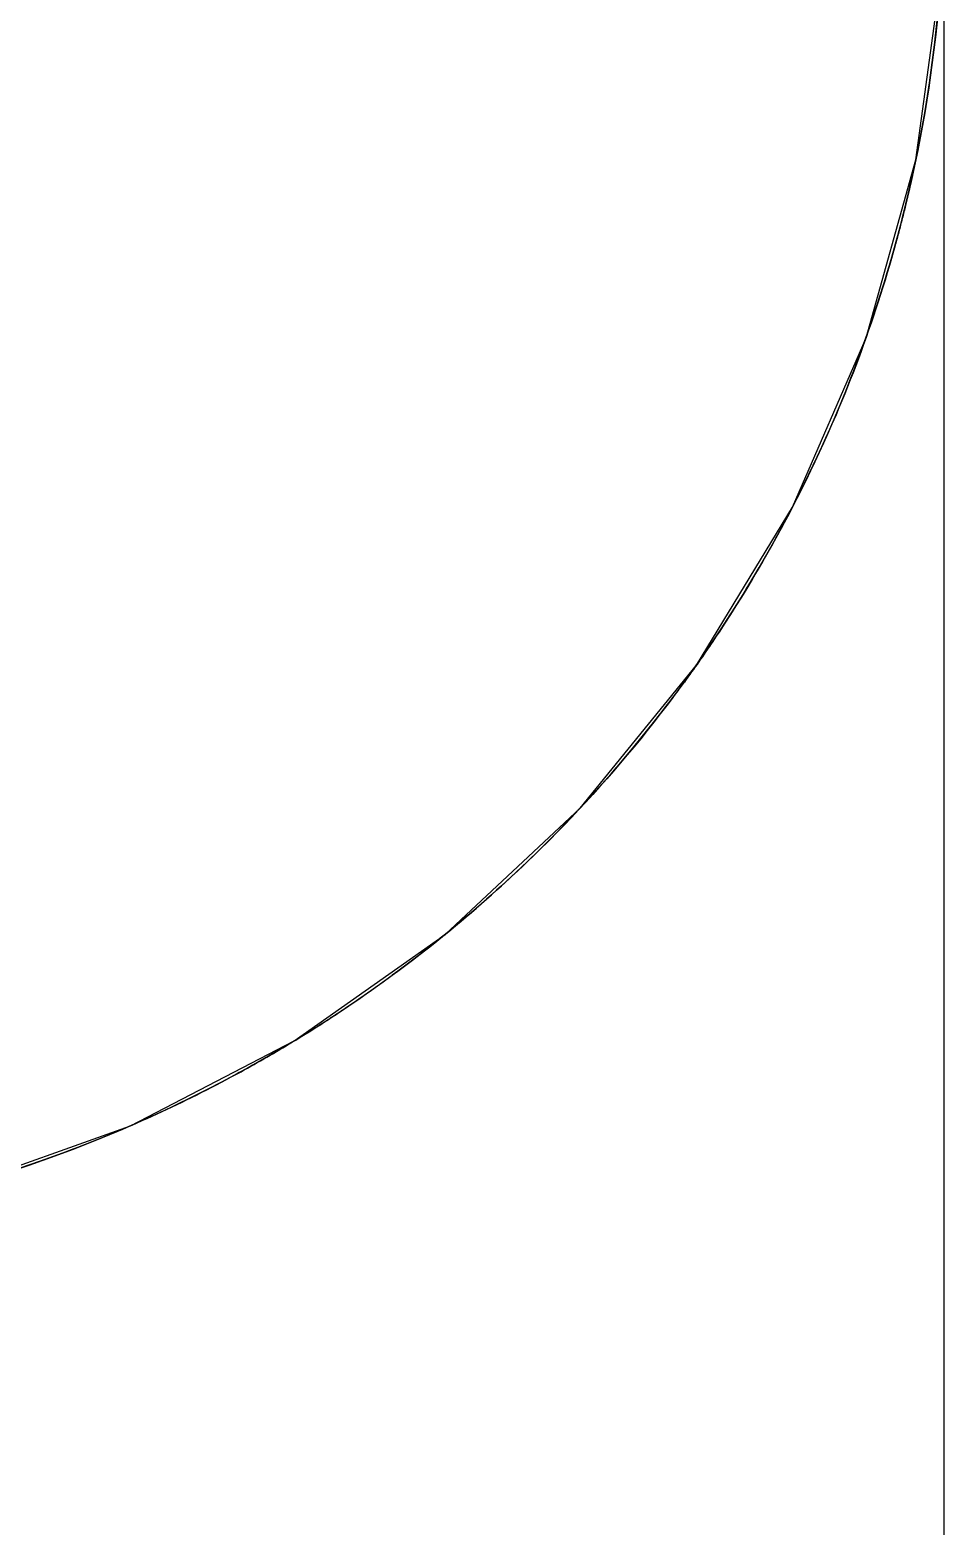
# Model space of a CAD drawing. Header units: millimetres. Extents: x 0 to 258, y -49 to 96.
# Drawn here: x 37.644 to 38.05, y 9.272 to 9.936 of the extents above; entities that cross this region are included whole.
import ezdxf

# ---------------------------------------------------------------- set-up
doc = ezdxf.new("R2010")
doc.units = ezdxf.units.MM
doc.layers.add('SIDE_HIDDEN', color=8, linetype='CONTINUOUS')
doc.layers.add('SIDE_VISIBLE', color=7, linetype='Continuous')

msp = doc.modelspace()

# ---------------------------------------------------------------- linework, layer by layer
at = {"layer": 'SIDE_HIDDEN'}
for points in [[(38.05, 5), (38.05, 10)], [(38.00119, 9.76297), (38.00312, 9.76753), (38.00502, 9.7721), (38.00688, 9.77668), (38.0087, 9.78128), (38.0105, 9.7859), (38.01223, 9.79053), (38.01394, 9.79517), (38.01562, 9.79983), (38.01724, 9.8045), (38.01885, 9.80919), (38.02039, 9.81389), (38.02191, 9.8186), (38.02339, 9.82332), (38.02482, 9.82806), (38.02623, 9.8328), (38.02758, 9.83756), (38.0289, 9.84233), (38.03019, 9.84711), (38.03142, 9.8519), (38.03263, 9.8567), (38.03379, 9.86151), (38.03491, 9.86633), (38.036, 9.87116)], [(38.036, 9.87116), (38.036, 9.87113), (38.03599, 9.87111), (38.03599, 9.87108), (38.03598, 9.87106), (38.03598, 9.87103), (38.03597, 9.87101), (38.03597, 9.87099), (38.03596, 9.87096), (38.03595, 9.87094), (38.03595, 9.87091), (38.03594, 9.87089), (38.03594, 9.87086), (38.03593, 9.87084), (38.03593, 9.87081), (38.03592, 9.87079), (38.03592, 9.87076), (38.03591, 9.87074), (38.03591, 9.87071), (38.0359, 9.87069), (38.03589, 9.87066), (38.03589, 9.87064), (38.03588, 9.87061), (38.03588, 9.87059)], [(38.03459, 9.86489), (38.03456, 9.86476), (38.03453, 9.86464), (38.0345, 9.86452), (38.03447, 9.86439), (38.03445, 9.86427), (38.03442, 9.86415), (38.03439, 9.86402), (38.03436, 9.8639), (38.03433, 9.86377), (38.0343, 9.86365), (38.03427, 9.86353), (38.03424, 9.8634), (38.03422, 9.86328), (38.03419, 9.86316), (38.03416, 9.86303), (38.03413, 9.86291), (38.0341, 9.86279), (38.03407, 9.86266), (38.03404, 9.86254), (38.03401, 9.86242), (38.03398, 9.86229), (38.03395, 9.86217), (38.03393, 9.86205)], [(38.03524, 9.86773), (38.03521, 9.86761), (38.03518, 9.86749), (38.03516, 9.86736), (38.03513, 9.86724), (38.0351, 9.86711), (38.03507, 9.86699), (38.03504, 9.86687), (38.03502, 9.86674), (38.03499, 9.86662), (38.03496, 9.8665), (38.03493, 9.86637), (38.0349, 9.86625), (38.03487, 9.86613), (38.03485, 9.866), (38.03482, 9.86588), (38.03479, 9.86576), (38.03476, 9.86563), (38.03473, 9.86551), (38.0347, 9.86538), (38.03468, 9.86526), (38.03465, 9.86514), (38.03462, 9.86501), (38.03459, 9.86489)], [(38.03588, 9.87058), (38.03585, 9.87046), (38.03582, 9.87033), (38.03579, 9.87021), (38.03577, 9.87009), (38.03574, 9.86996), (38.03571, 9.86984), (38.03568, 9.86972), (38.03566, 9.86959), (38.03563, 9.86947), (38.0356, 9.86934), (38.03557, 9.86922), (38.03555, 9.8691), (38.03552, 9.86897), (38.03549, 9.86885), (38.03546, 9.86873), (38.03544, 9.8686), (38.03541, 9.86848), (38.03538, 9.86836), (38.03535, 9.86823), (38.03532, 9.86811), (38.0353, 9.86799), (38.03527, 9.86786), (38.03524, 9.86774)], [(38.03255, 9.85635), (38.03237, 9.85562), (38.03219, 9.85488), (38.032, 9.85415), (38.03182, 9.85342), (38.03163, 9.85268), (38.03145, 9.85195), (38.03126, 9.85122), (38.03107, 9.85048), (38.03088, 9.84975), (38.03069, 9.84902), (38.0305, 9.84829), (38.03031, 9.84755), (38.03012, 9.84682), (38.02992, 9.84609), (38.02973, 9.84536), (38.02953, 9.84463), (38.02934, 9.8439), (38.02914, 9.84317), (38.02894, 9.84244), (38.02874, 9.84171), (38.02854, 9.84098), (38.02834, 9.84025), (38.02814, 9.83952)], [(38.03266, 9.85678), (38.03265, 9.85676), (38.03265, 9.85675), (38.03264, 9.85673), (38.03264, 9.85671), (38.03263, 9.85669), (38.03263, 9.85667), (38.03263, 9.85666), (38.03262, 9.85664), (38.03262, 9.85662), (38.03261, 9.8566), (38.03261, 9.85658), (38.0326, 9.85657), (38.0326, 9.85655), (38.03259, 9.85653), (38.03259, 9.85651), (38.03259, 9.85649), (38.03258, 9.85648), (38.03258, 9.85646), (38.03257, 9.85644), (38.03257, 9.85642), (38.03256, 9.8564), (38.03256, 9.85639), (38.03255, 9.85637)], [(38.02814, 9.83952), (38.02812, 9.83943), (38.02809, 9.83934), (38.02807, 9.83926), (38.02804, 9.83917), (38.02802, 9.83908), (38.028, 9.839), (38.02797, 9.83891), (38.02795, 9.83882), (38.02792, 9.83874), (38.0279, 9.83865), (38.02787, 9.83857), (38.02785, 9.83848), (38.02783, 9.83839), (38.0278, 9.83831), (38.02778, 9.83822), (38.02775, 9.83813), (38.02773, 9.83805), (38.0277, 9.83796), (38.02768, 9.83787), (38.02766, 9.83779), (38.02763, 9.8377), (38.02761, 9.83761), (38.02758, 9.83753)], [(38.02758, 9.83753), (38.02666, 9.83431), (38.02573, 9.83109), (38.02478, 9.82788), (38.02381, 9.82468), (38.02283, 9.82148), (38.02182, 9.81829), (38.0208, 9.8151), (38.01976, 9.81192), (38.0187, 9.80875), (38.01762, 9.80558), (38.01653, 9.80241), (38.01542, 9.79926), (38.01429, 9.7961), (38.01314, 9.79296), (38.01198, 9.78982), (38.0108, 9.78669), (38.0096, 9.78357), (38.00839, 9.78045), (38.00715, 9.77734), (38.0059, 9.77423), (38.00463, 9.77113), (38.00334, 9.76804), (38.00205, 9.76496)], [(37.76661, 9.49033), (37.77832, 9.4978), (37.78985, 9.50553), (37.8012, 9.51353), (37.81237, 9.52179), (37.82334, 9.5303), (37.83411, 9.53907), (37.84467, 9.54808), (37.85503, 9.55733), (37.86516, 9.56682), (37.87507, 9.57655), (37.88476, 9.5865), (37.89421, 9.59667), (37.90343, 9.60706), (37.9124, 9.61766), (37.92113, 9.62846), (37.9296, 9.63946), (37.93781, 9.65066), (37.94577, 9.66204), (37.95345, 9.67361), (37.96087, 9.68534), (37.96802, 9.69725), (37.97489, 9.70932), (37.98147, 9.72155)], [(37.91365, 9.61917), (37.91547, 9.6214), (37.91728, 9.62364), (37.91908, 9.62588), (37.92086, 9.62814), (37.92264, 9.6304), (37.92441, 9.63267), (37.92616, 9.63495), (37.92791, 9.63723), (37.92964, 9.63953), (37.93137, 9.64183), (37.93308, 9.64415), (37.93478, 9.64647), (37.93647, 9.64879), (37.93815, 9.65113), (37.93981, 9.65348), (37.94147, 9.65583), (37.94311, 9.65819), (37.94475, 9.66056), (37.94637, 9.66293), (37.94798, 9.66532), (37.94958, 9.66771), (37.95117, 9.67011), (37.95275, 9.67251)], [(37.95275, 9.67251), (37.95199, 9.67136), (37.95124, 9.67021), (37.95048, 9.66906), (37.94972, 9.66791), (37.94896, 9.66677), (37.94819, 9.66563), (37.94742, 9.66448), (37.94665, 9.66334), (37.94588, 9.6622), (37.9451, 9.66107), (37.94432, 9.65993), (37.94354, 9.6588), (37.94276, 9.65767), (37.94197, 9.65654), (37.94118, 9.65541), (37.94039, 9.65428), (37.93959, 9.65316), (37.9388, 9.65204), (37.938, 9.65092), (37.93719, 9.6498), (37.93639, 9.64868), (37.93558, 9.64757), (37.93477, 9.64645)], [(37.93477, 9.64645), (37.93455, 9.64615), (37.93434, 9.64586), (37.93412, 9.64556), (37.93391, 9.64527), (37.93369, 9.64498), (37.93348, 9.64468), (37.93326, 9.64439), (37.93304, 9.64409), (37.93283, 9.6438), (37.93261, 9.64351), (37.93239, 9.64321), (37.93218, 9.64292), (37.93196, 9.64263), (37.93174, 9.64234), (37.93153, 9.64204), (37.93131, 9.64175), (37.93109, 9.64146), (37.93087, 9.64117), (37.93065, 9.64087), (37.93044, 9.64058), (37.93022, 9.64029), (37.93, 9.64), (37.92978, 9.63971)], [(37.92978, 9.6397), (37.92695, 9.63599), (37.92411, 9.6323), (37.92125, 9.62862), (37.91834, 9.62498), (37.91542, 9.62135), (37.91246, 9.61775), (37.90948, 9.61417), (37.90647, 9.61061), (37.90343, 9.60708), (37.90037, 9.60356), (37.89727, 9.60008), (37.89415, 9.59662), (37.89101, 9.59318), (37.88783, 9.58977), (37.88464, 9.58637), (37.88141, 9.58301), (37.87815, 9.57968), (37.87488, 9.57636), (37.87157, 9.57308), (37.86825, 9.56981), (37.86489, 9.56658), (37.86151, 9.56337), (37.85811, 9.56018)], [(37.85811, 9.56018), (37.86069, 9.56259), (37.86325, 9.56501), (37.8658, 9.56744), (37.86833, 9.5699), (37.87086, 9.57236), (37.87336, 9.57484), (37.87585, 9.57733), (37.87833, 9.57984), (37.88078, 9.58237), (37.88323, 9.5849), (37.88566, 9.58746), (37.88808, 9.59002), (37.89048, 9.5926), (37.89287, 9.5952), (37.89524, 9.59781), (37.89759, 9.60043), (37.89993, 9.60307), (37.90226, 9.60572), (37.90456, 9.60838), (37.90686, 9.61106), (37.90914, 9.61375), (37.9114, 9.61646), (37.91365, 9.61917)], [(37.76658, 9.49032), (37.7683, 9.49139), (37.77002, 9.49247), (37.77173, 9.49355), (37.77344, 9.49465), (37.77515, 9.49574), (37.77685, 9.49685), (37.77855, 9.49795), (37.78025, 9.49907), (37.78194, 9.50019), (37.78363, 9.50131), (37.78531, 9.50244), (37.78699, 9.50358), (37.78867, 9.50472), (37.79034, 9.50587), (37.79201, 9.50702), (37.79368, 9.50818), (37.79534, 9.50935), (37.797, 9.51052), (37.79865, 9.5117), (37.8003, 9.51288), (37.80195, 9.51407), (37.80359, 9.51526), (37.80523, 9.51646)], [(37.80096, 9.51335), (37.80096, 9.51335), (37.80096, 9.51335), (37.80096, 9.51335), (37.80096, 9.51335), (37.80096, 9.51335), (37.80096, 9.51335), (37.80095, 9.51335), (37.80095, 9.51335), (37.80095, 9.51335), (37.80095, 9.51335), (37.80095, 9.51334), (37.80095, 9.51334), (37.80095, 9.51334), (37.80095, 9.51334), (37.80095, 9.51334), (37.80095, 9.51334), (37.80095, 9.51334), (37.80094, 9.51334), (37.80094, 9.51334), (37.80094, 9.51334), (37.80094, 9.51334), (37.80094, 9.51334), (37.80094, 9.51334)], [(37.80239, 9.51438), (37.80239, 9.51438), (37.80238, 9.51438), (37.80238, 9.51438), (37.80238, 9.51438), (37.80238, 9.51438), (37.80238, 9.51438), (37.80238, 9.51438), (37.80238, 9.51438), (37.80238, 9.51438), (37.80238, 9.51438), (37.80238, 9.51438), (37.80238, 9.51438), (37.80238, 9.51438), (37.80238, 9.51438), (37.80238, 9.51438), (37.80238, 9.51438), (37.80238, 9.51437), (37.80237, 9.51437), (37.80237, 9.51437), (37.80237, 9.51437), (37.80237, 9.51437), (37.80237, 9.51437), (37.80237, 9.51437)], [(37.8052, 9.51644), (37.80514, 9.51639), (37.80508, 9.51635), (37.80502, 9.5163), (37.80496, 9.51626), (37.80489, 9.51621), (37.80483, 9.51617), (37.80477, 9.51612), (37.80471, 9.51608), (37.80465, 9.51603), (37.80459, 9.51599), (37.80453, 9.51595), (37.80447, 9.5159), (37.80441, 9.51586), (37.80435, 9.51581), (37.80429, 9.51577), (37.80423, 9.51572), (37.80417, 9.51568), (37.8041, 9.51563), (37.80404, 9.51559), (37.80398, 9.51555), (37.80392, 9.5155), (37.80386, 9.51546), (37.8038, 9.51541)], [(37.79081, 9.50619), (37.79063, 9.50606), (37.79044, 9.50594), (37.79026, 9.50581), (37.79008, 9.50569), (37.7899, 9.50556), (37.78972, 9.50544), (37.78954, 9.50532), (37.78936, 9.50519), (37.78918, 9.50507), (37.789, 9.50494), (37.78881, 9.50482), (37.78863, 9.50469), (37.78845, 9.50457), (37.78827, 9.50445), (37.78809, 9.50432), (37.78791, 9.5042), (37.78773, 9.50408), (37.78754, 9.50395), (37.78736, 9.50383), (37.78718, 9.5037), (37.787, 9.50358), (37.78682, 9.50346), (37.78663, 9.50333)], [(37.79093, 9.50628), (37.79093, 9.50627), (37.79092, 9.50627), (37.79092, 9.50627), (37.79091, 9.50626), (37.79091, 9.50626), (37.79091, 9.50626), (37.7909, 9.50625), (37.7909, 9.50625), (37.79089, 9.50625), (37.79089, 9.50624), (37.79088, 9.50624), (37.79088, 9.50624), (37.79087, 9.50623), (37.79087, 9.50623), (37.79086, 9.50623), (37.79086, 9.50622), (37.79085, 9.50622), (37.79085, 9.50622), (37.79084, 9.50621), (37.79084, 9.50621), (37.79083, 9.50621), (37.79083, 9.5062), (37.79082, 9.5062)], [(37.79373, 9.50822), (37.79367, 9.50817), (37.7936, 9.50813), (37.79354, 9.50808), (37.79348, 9.50804), (37.79341, 9.508), (37.79335, 9.50795), (37.79329, 9.50791), (37.79322, 9.50787), (37.79316, 9.50782), (37.7931, 9.50778), (37.79304, 9.50773), (37.79297, 9.50769), (37.79291, 9.50765), (37.79285, 9.5076), (37.79278, 9.50756), (37.79272, 9.50751), (37.79266, 9.50747), (37.79259, 9.50743), (37.79253, 9.50738), (37.79247, 9.50734), (37.79241, 9.50729), (37.79234, 9.50725), (37.79228, 9.50721)], [(37.79374, 9.50823), (37.79374, 9.50823), (37.79374, 9.50823), (37.79374, 9.50823), (37.79374, 9.50823), (37.79374, 9.50823), (37.79374, 9.50823), (37.79374, 9.50823), (37.79374, 9.50822), (37.79374, 9.50822), (37.79374, 9.50822), (37.79374, 9.50822), (37.79374, 9.50822), (37.79374, 9.50822), (37.79374, 9.50822), (37.79374, 9.50822), (37.79374, 9.50822), (37.79373, 9.50822), (37.79373, 9.50822), (37.79373, 9.50822), (37.79373, 9.50822), (37.79373, 9.50822), (37.79373, 9.50822), (37.79373, 9.50822)], [(37.7952, 9.50925), (37.7952, 9.50925), (37.7952, 9.50925), (37.7952, 9.50925), (37.7952, 9.50925), (37.7952, 9.50925), (37.7952, 9.50925), (37.7952, 9.50925), (37.7952, 9.50925), (37.7952, 9.50925), (37.79519, 9.50924), (37.79519, 9.50924), (37.79519, 9.50924), (37.79519, 9.50924), (37.79519, 9.50924), (37.79519, 9.50924), (37.79519, 9.50924), (37.79519, 9.50924), (37.79519, 9.50924), (37.79518, 9.50924), (37.79518, 9.50924), (37.79518, 9.50924), (37.79518, 9.50924), (37.79518, 9.50923)], [(37.79665, 9.51027), (37.79665, 9.51027), (37.79665, 9.51027), (37.79665, 9.51027), (37.79665, 9.51027), (37.79665, 9.51027), (37.79664, 9.51027), (37.79664, 9.51027), (37.79664, 9.51027), (37.79664, 9.51027), (37.79664, 9.51026), (37.79664, 9.51026), (37.79664, 9.51026), (37.79664, 9.51026), (37.79664, 9.51026), (37.79663, 9.51026), (37.79663, 9.51026), (37.79663, 9.51026), (37.79663, 9.51026), (37.79663, 9.51026), (37.79663, 9.51026), (37.79663, 9.51026), (37.79663, 9.51025), (37.79662, 9.51025)], [(37.79809, 9.5113), (37.79809, 9.51129), (37.79809, 9.51129), (37.79809, 9.51129), (37.79809, 9.51129), (37.79809, 9.51129), (37.79809, 9.51129), (37.79808, 9.51129), (37.79808, 9.51129), (37.79808, 9.51129), (37.79808, 9.51129), (37.79808, 9.51129), (37.79808, 9.51129), (37.79808, 9.51129), (37.79808, 9.51128), (37.79808, 9.51128), (37.79807, 9.51128), (37.79807, 9.51128), (37.79807, 9.51128), (37.79807, 9.51128), (37.79807, 9.51128), (37.79807, 9.51128), (37.79807, 9.51128), (37.79807, 9.51128)], [(37.79953, 9.51232), (37.79953, 9.51232), (37.79953, 9.51232), (37.79953, 9.51232), (37.79952, 9.51232), (37.79952, 9.51232), (37.79952, 9.51232), (37.79952, 9.51232), (37.79952, 9.51232), (37.79952, 9.51232), (37.79952, 9.51231), (37.79952, 9.51231), (37.79952, 9.51231), (37.79952, 9.51231), (37.79951, 9.51231), (37.79951, 9.51231), (37.79951, 9.51231), (37.79951, 9.51231), (37.79951, 9.51231), (37.79951, 9.51231), (37.79951, 9.51231), (37.79951, 9.51231), (37.79951, 9.51231), (37.7995, 9.51231)], [(37.78619, 9.50303), (37.78595, 9.50287), (37.78571, 9.50271), (37.78547, 9.50255), (37.78523, 9.50238), (37.78499, 9.50222), (37.78475, 9.50206), (37.78451, 9.5019), (37.78427, 9.50174), (37.78403, 9.50158), (37.78379, 9.50141), (37.78354, 9.50125), (37.7833, 9.50109), (37.78306, 9.50093), (37.78282, 9.50077), (37.78258, 9.50061), (37.78234, 9.50045), (37.7821, 9.50029), (37.78186, 9.50013), (37.78161, 9.49997), (37.78137, 9.49981), (37.78113, 9.49965), (37.78089, 9.49949), (37.78065, 9.49933)], [(37.78663, 9.50333), (37.78662, 9.50332), (37.7866, 9.50331), (37.78658, 9.50329), (37.78656, 9.50328), (37.78654, 9.50327), (37.78652, 9.50326), (37.7865, 9.50324), (37.78648, 9.50323), (37.78646, 9.50322), (37.78644, 9.5032), (37.78642, 9.50319), (37.7864, 9.50318), (37.78638, 9.50316), (37.78636, 9.50315), (37.78635, 9.50314), (37.78633, 9.50312), (37.78631, 9.50311), (37.78629, 9.5031), (37.78627, 9.50309), (37.78625, 9.50307), (37.78623, 9.50306), (37.78621, 9.50305), (37.78619, 9.50303)], [(37.77431, 9.4952), (37.77398, 9.49499), (37.77364, 9.49477), (37.77331, 9.49456), (37.77297, 9.49434), (37.77264, 9.49413), (37.7723, 9.49391), (37.77196, 9.4937), (37.77163, 9.49349), (37.77129, 9.49327), (37.77096, 9.49306), (37.77062, 9.49285), (37.77028, 9.49264), (37.76995, 9.49242), (37.76961, 9.49221), (37.76928, 9.492), (37.76894, 9.49179), (37.7686, 9.49158), (37.76826, 9.49137), (37.76793, 9.49116), (37.76759, 9.49095), (37.76725, 9.49074), (37.76692, 9.49053), (37.76658, 9.49032)], [(37.77434, 9.49522), (37.77434, 9.49522), (37.77434, 9.49522), (37.77434, 9.49522), (37.77434, 9.49522), (37.77434, 9.49522), (37.77433, 9.49522), (37.77433, 9.49522), (37.77433, 9.49521), (37.77433, 9.49521), (37.77433, 9.49521), (37.77433, 9.49521), (37.77433, 9.49521), (37.77433, 9.49521), (37.77433, 9.49521), (37.77432, 9.49521), (37.77432, 9.49521), (37.77432, 9.49521), (37.77432, 9.49521), (37.77432, 9.49521), (37.77432, 9.49521), (37.77432, 9.4952), (37.77432, 9.4952), (37.77432, 9.4952)], [(37.77986, 9.49881), (37.77986, 9.49881), (37.77985, 9.4988), (37.77985, 9.4988), (37.77984, 9.4988), (37.77984, 9.49879), (37.77983, 9.49879), (37.77983, 9.49879), (37.77982, 9.49878), (37.77982, 9.49878), (37.77981, 9.49878), (37.77981, 9.49877), (37.7798, 9.49877), (37.7798, 9.49877), (37.77979, 9.49877), (37.77979, 9.49876), (37.77978, 9.49876), (37.77978, 9.49876), (37.77977, 9.49875), (37.77977, 9.49875), (37.77976, 9.49875), (37.77976, 9.49874), (37.77975, 9.49874), (37.77975, 9.49874)], [(37.78065, 9.49933), (37.78063, 9.49931), (37.78061, 9.4993), (37.78059, 9.49929), (37.78057, 9.49928), (37.78055, 9.49926), (37.78053, 9.49925), (37.78051, 9.49924), (37.78049, 9.49922), (37.78047, 9.49921), (37.78045, 9.4992), (37.78043, 9.49919), (37.78041, 9.49917), (37.78039, 9.49916), (37.78037, 9.49915), (37.78035, 9.49913), (37.78034, 9.49912), (37.78032, 9.49911), (37.7803, 9.4991), (37.78028, 9.49908), (37.78026, 9.49907), (37.78024, 9.49906), (37.78022, 9.49905), (37.7802, 9.49903)], [(37.73377, 9.47135), (37.73522, 9.47213), (37.73667, 9.47291), (37.73812, 9.4737), (37.73956, 9.47449), (37.741, 9.47529), (37.74244, 9.47609), (37.74388, 9.4769), (37.74531, 9.47771), (37.74674, 9.47852), (37.74817, 9.47933), (37.7496, 9.48015), (37.75103, 9.48098), (37.75245, 9.48181), (37.75387, 9.48264), (37.75529, 9.48347), (37.7567, 9.48431), (37.75812, 9.48516), (37.75953, 9.48601), (37.76094, 9.48686), (37.76235, 9.48771), (37.76375, 9.48857), (37.76515, 9.48943), (37.76655, 9.4903)], [(37.75877, 9.48555), (37.75684, 9.4844), (37.75491, 9.48325), (37.75297, 9.48211), (37.75103, 9.48098), (37.74908, 9.47986), (37.74713, 9.47874), (37.74518, 9.47763), (37.74322, 9.47653), (37.74125, 9.47544), (37.73929, 9.47435), (37.73732, 9.47327), (37.73534, 9.4722), (37.73336, 9.47113), (37.73138, 9.47007), (37.72939, 9.46902), (37.7274, 9.46798), (37.72541, 9.46694), (37.72341, 9.46591), (37.72141, 9.4649), (37.7194, 9.46388), (37.71739, 9.46288), (37.71538, 9.46188), (37.71336, 9.46089)], [(37.45, 9.4), (37.46041, 9.40009), (37.47081, 9.40036), (37.48121, 9.40081), (37.4916, 9.40144), (37.50198, 9.40226), (37.51234, 9.40325), (37.52268, 9.40442), (37.533, 9.40577), (37.5433, 9.4073), (37.55356, 9.40901), (37.5638, 9.41089), (37.574, 9.41295), (37.58417, 9.41519), (37.59429, 9.41761), (37.60437, 9.4202), (37.61441, 9.42296), (37.62439, 9.4259), (37.63432, 9.42901), (37.6442, 9.4323), (37.65402, 9.43575), (37.66378, 9.43938), (37.67347, 9.44317), (37.6831, 9.44713)], [(37.6519, 9.43499), (37.65161, 9.43489), (37.65132, 9.43478), (37.65103, 9.43468), (37.65073, 9.43457), (37.65044, 9.43447), (37.65015, 9.43437), (37.64986, 9.43426), (37.64957, 9.43416), (37.64928, 9.43406), (37.64898, 9.43396), (37.64869, 9.43385), (37.6484, 9.43375), (37.64811, 9.43365), (37.64781, 9.43355), (37.64752, 9.43344), (37.64723, 9.43334), (37.64694, 9.43324), (37.64664, 9.43314), (37.64635, 9.43304), (37.64606, 9.43294), (37.64577, 9.43284), (37.64547, 9.43273), (37.64518, 9.43263)], [(37.64518, 9.43263), (37.64515, 9.43262), (37.64512, 9.43261), (37.64509, 9.4326), (37.64506, 9.43259), (37.64502, 9.43258), (37.64499, 9.43257), (37.64496, 9.43256), (37.64493, 9.43255), (37.6449, 9.43254), (37.64487, 9.43253), (37.64483, 9.43251), (37.6448, 9.4325), (37.64477, 9.43249), (37.64474, 9.43248), (37.64471, 9.43247), (37.64468, 9.43246), (37.64465, 9.43245), (37.64461, 9.43244), (37.64458, 9.43243), (37.64455, 9.43242), (37.64452, 9.43241), (37.64449, 9.4324), (37.64446, 9.43238)]]:
    msp.add_lwpolyline(points, dxfattribs=at)
at = {"layer": 'SIDE_VISIBLE'}
for points in [[(37.45, 9.4), (37.5317, 9.40559), (37.61188, 9.42225), (37.68904, 9.44967), (37.76175, 9.48735), (37.82865, 9.53457), (37.8885, 9.59047), (37.94018, 9.65399), (37.98273, 9.72396), (38.01536, 9.79907), (38.03745, 9.87793), (38.0486, 9.95905), (38.0486, 10.04095), (38.03745, 10.12207), (38.01536, 10.20093), (37.98273, 10.27604), (37.94018, 10.34601), (37.8885, 10.40953), (37.82865, 10.46543), (37.76175, 10.51265), (37.68904, 10.55033), (37.61188, 10.57775), (37.5317, 10.59441), (37.45, 10.6)], [(37.98147, 9.72155), (37.9872, 9.73276), (37.99269, 9.74409), (37.99794, 9.75553), (38.00295, 9.76708), (38.00771, 9.77873), (38.01223, 9.79048), (38.0165, 9.80233), (38.02053, 9.81426), (38.0243, 9.82627), (38.02782, 9.83836), (38.03108, 9.85052), (38.03409, 9.86274), (38.03684, 9.87503), (38.03933, 9.88737), (38.04157, 9.89976), (38.04354, 9.91219), (38.04525, 9.92466), (38.0467, 9.93717), (38.04789, 9.9497), (38.04881, 9.96226), (38.04947, 9.97483), (38.04987, 9.98741), (38.05, 10)], [(38.036, 9.87116), (38.03717, 9.87668), (38.03831, 9.8822), (38.03939, 9.88773), (38.04041, 9.89328), (38.04141, 9.89883), (38.04232, 9.90439), (38.04319, 9.90996), (38.04402, 9.91554), (38.04478, 9.92113), (38.0455, 9.92672), (38.04616, 9.93232), (38.04676, 9.93792), (38.04733, 9.94353), (38.04782, 9.94915), (38.04828, 9.95477), (38.04868, 9.96039), (38.04902, 9.96602), (38.04933, 9.97165), (38.04955, 9.97729), (38.04975, 9.98292), (38.04988, 9.98856), (38.04995, 9.9942), (38.05, 9.99983)], [(38.05, 9.99983), (38.04995, 9.9942), (38.04988, 9.98856), (38.04975, 9.98292), (38.04955, 9.97729), (38.04933, 9.97165), (38.04902, 9.96602), (38.04868, 9.96039), (38.04828, 9.95477), (38.04782, 9.94915), (38.04733, 9.94353), (38.04676, 9.93792), (38.04616, 9.93232), (38.0455, 9.92672), (38.04478, 9.92113), (38.04402, 9.91554), (38.04319, 9.90996), (38.04232, 9.90439), (38.04141, 9.89883), (38.04041, 9.89328), (38.03939, 9.88773), (38.03831, 9.8822), (38.03717, 9.87668), (38.036, 9.87116)], [(38.03459, 9.86489), (38.03459, 9.86489), (38.03459, 9.86489), (38.03459, 9.86489), (38.03459, 9.86489), (38.03459, 9.86489), (38.03459, 9.86489), (38.03459, 9.86489), (38.03459, 9.86489), (38.03459, 9.86489), (38.03459, 9.86489), (38.03459, 9.86489), (38.03459, 9.86489), (38.03459, 9.86489), (38.03459, 9.86489), (38.03459, 9.86489), (38.03459, 9.86489), (38.03459, 9.86489), (38.03459, 9.86489), (38.03459, 9.86489), (38.03459, 9.86489), (38.03459, 9.86489), (38.03459, 9.86489), (38.03459, 9.86489)], [(38.03524, 9.86774), (38.03524, 9.86774), (38.03524, 9.86774), (38.03524, 9.86774), (38.03524, 9.86774), (38.03524, 9.86774), (38.03524, 9.86774), (38.03524, 9.86774), (38.03524, 9.86774), (38.03524, 9.86774), (38.03524, 9.86774), (38.03524, 9.86774), (38.03524, 9.86774), (38.03524, 9.86773), (38.03524, 9.86773), (38.03524, 9.86773), (38.03524, 9.86773), (38.03524, 9.86773), (38.03524, 9.86773), (38.03524, 9.86773), (38.03524, 9.86773), (38.03524, 9.86773), (38.03524, 9.86773), (38.03524, 9.86773)], [(38.03588, 9.87059), (38.03588, 9.87059), (38.03588, 9.87059), (38.03588, 9.87059), (38.03588, 9.87059), (38.03588, 9.87059), (38.03588, 9.87059), (38.03588, 9.87059), (38.03588, 9.87059), (38.03588, 9.87059), (38.03588, 9.87059), (38.03588, 9.87058), (38.03588, 9.87058), (38.03588, 9.87058), (38.03588, 9.87058), (38.03588, 9.87058), (38.03588, 9.87058), (38.03588, 9.87058), (38.03588, 9.87058), (38.03588, 9.87058), (38.03588, 9.87058), (38.03588, 9.87058), (38.03588, 9.87058), (38.03588, 9.87058)], [(38.03393, 9.86205), (38.03387, 9.86182), (38.03382, 9.86159), (38.03376, 9.86136), (38.03371, 9.86113), (38.03365, 9.8609), (38.0336, 9.86067), (38.03354, 9.86044), (38.03349, 9.86021), (38.03343, 9.85999), (38.03338, 9.85976), (38.03332, 9.85953), (38.03327, 9.8593), (38.03321, 9.85907), (38.03316, 9.85884), (38.0331, 9.85861), (38.03305, 9.85838), (38.03299, 9.85815), (38.03294, 9.85793), (38.03288, 9.8577), (38.03282, 9.85747), (38.03277, 9.85724), (38.03271, 9.85701), (38.03266, 9.85678)], [(38.03255, 9.85637), (38.03255, 9.85637), (38.03255, 9.85637), (38.03255, 9.85637), (38.03255, 9.85637), (38.03255, 9.85636), (38.03255, 9.85636), (38.03255, 9.85636), (38.03255, 9.85636), (38.03255, 9.85636), (38.03255, 9.85636), (38.03255, 9.85636), (38.03255, 9.85636), (38.03255, 9.85636), (38.03255, 9.85636), (38.03255, 9.85636), (38.03255, 9.85636), (38.03255, 9.85636), (38.03255, 9.85636), (38.03255, 9.85636), (38.03255, 9.85636), (38.03255, 9.85635), (38.03255, 9.85635), (38.03255, 9.85635)], [(38.02814, 9.83952), (38.02814, 9.83952), (38.02814, 9.83952), (38.02814, 9.83952), (38.02814, 9.83952), (38.02814, 9.83952), (38.02814, 9.83952), (38.02814, 9.83952), (38.02814, 9.83952), (38.02814, 9.83952), (38.02814, 9.83952), (38.02814, 9.83952), (38.02814, 9.83952), (38.02814, 9.83952), (38.02814, 9.83952), (38.02814, 9.83952), (38.02814, 9.83952), (38.02814, 9.83952), (38.02814, 9.83952), (38.02814, 9.83952), (38.02814, 9.83952), (38.02814, 9.83952), (38.02814, 9.83952), (38.02814, 9.83952)], [(38.02758, 9.83753), (38.02758, 9.83753), (38.02758, 9.83753), (38.02758, 9.83753), (38.02758, 9.83753), (38.02758, 9.83753), (38.02758, 9.83753), (38.02758, 9.83753), (38.02758, 9.83753), (38.02758, 9.83753), (38.02758, 9.83753), (38.02758, 9.83753), (38.02758, 9.83753), (38.02758, 9.83753), (38.02758, 9.83753), (38.02758, 9.83753), (38.02758, 9.83753), (38.02758, 9.83753), (38.02758, 9.83753), (38.02758, 9.83753), (38.02758, 9.83753), (38.02758, 9.83753), (38.02758, 9.83753), (38.02758, 9.83753)], [(38.00205, 9.76496), (38.00023, 9.76077), (37.9984, 9.7566), (37.99654, 9.75243), (37.99464, 9.74829), (37.99272, 9.74415), (37.99075, 9.74004), (37.98876, 9.73593), (37.98674, 9.73184), (37.98468, 9.72778), (37.9826, 9.72372), (37.98048, 9.71968), (37.97833, 9.71565), (37.97616, 9.71164), (37.97395, 9.70765), (37.97171, 9.70368), (37.96944, 9.69972), (37.96714, 9.69578), (37.96482, 9.69186), (37.96246, 9.68796), (37.96008, 9.68407), (37.95766, 9.6802), (37.95521, 9.67635), (37.95275, 9.67251)], [(37.95275, 9.67251), (37.95516, 9.67627), (37.95756, 9.68004), (37.95993, 9.68383), (37.96226, 9.68763), (37.96458, 9.69145), (37.96686, 9.6953), (37.96911, 9.69915), (37.97134, 9.70302), (37.97353, 9.70691), (37.97571, 9.71082), (37.97784, 9.71474), (37.97995, 9.71868), (37.98203, 9.72263), (37.98408, 9.7266), (37.9861, 9.73058), (37.98809, 9.73458), (37.99005, 9.7386), (37.99199, 9.74262), (37.99388, 9.74667), (37.99576, 9.75072), (37.9976, 9.75479), (37.99941, 9.75887), (38.00119, 9.76297)], [(37.93477, 9.64645), (37.93477, 9.64645), (37.93477, 9.64645), (37.93477, 9.64645), (37.93477, 9.64645), (37.93477, 9.64645), (37.93477, 9.64645), (37.93477, 9.64645), (37.93477, 9.64645), (37.93477, 9.64645), (37.93477, 9.64645), (37.93477, 9.64645), (37.93477, 9.64645), (37.93477, 9.64645), (37.93477, 9.64645), (37.93477, 9.64645), (37.93477, 9.64645), (37.93477, 9.64645), (37.93477, 9.64645), (37.93477, 9.64645), (37.93477, 9.64645), (37.93477, 9.64645), (37.93477, 9.64645), (37.93477, 9.64645)], [(37.92978, 9.63971), (37.92978, 9.63971), (37.92978, 9.63971), (37.92978, 9.63971), (37.92978, 9.63971), (37.92978, 9.63971), (37.92978, 9.63971), (37.92978, 9.6397), (37.92978, 9.6397), (37.92978, 9.6397), (37.92978, 9.6397), (37.92978, 9.6397), (37.92978, 9.6397), (37.92978, 9.6397), (37.92978, 9.6397), (37.92978, 9.6397), (37.92978, 9.6397), (37.92978, 9.6397), (37.92978, 9.6397), (37.92978, 9.6397), (37.92978, 9.6397), (37.92978, 9.6397), (37.92978, 9.6397), (37.92978, 9.6397)], [(37.91365, 9.61917), (37.91365, 9.61917), (37.91365, 9.61917), (37.91365, 9.61917), (37.91365, 9.61917), (37.91365, 9.61917), (37.91365, 9.61917), (37.91365, 9.61917), (37.91365, 9.61917), (37.91365, 9.61917), (37.91365, 9.61917), (37.91365, 9.61917), (37.91365, 9.61917), (37.91365, 9.61917), (37.91365, 9.61917), (37.91365, 9.61917), (37.91365, 9.61917), (37.91365, 9.61917), (37.91365, 9.61917), (37.91365, 9.61917), (37.91365, 9.61917), (37.91365, 9.61917), (37.91365, 9.61917), (37.91365, 9.61917)], [(37.85811, 9.56018), (37.85592, 9.55816), (37.85371, 9.55614), (37.8515, 9.55414), (37.84927, 9.55214), (37.84704, 9.55016), (37.8448, 9.54819), (37.84254, 9.54623), (37.84028, 9.54428), (37.838, 9.54235), (37.83572, 9.54042), (37.83343, 9.53851), (37.83113, 9.5366), (37.82882, 9.53471), (37.82649, 9.53283), (37.82417, 9.53096), (37.82183, 9.52911), (37.81948, 9.52726), (37.81712, 9.52543), (37.81475, 9.52361), (37.81238, 9.5218), (37.80999, 9.52), (37.8076, 9.51821), (37.8052, 9.51644)], [(37.80523, 9.51646), (37.80762, 9.51823), (37.81002, 9.52002), (37.8124, 9.52181), (37.81478, 9.52363), (37.81714, 9.52544), (37.8195, 9.52728), (37.82185, 9.52912), (37.82418, 9.53098), (37.82651, 9.53285), (37.82883, 9.53472), (37.83114, 9.53661), (37.83344, 9.53852), (37.83574, 9.54043), (37.83801, 9.54236), (37.84029, 9.54429), (37.84255, 9.54624), (37.8448, 9.5482), (37.84705, 9.55016), (37.84928, 9.55215), (37.8515, 9.55414), (37.85372, 9.55614), (37.85592, 9.55816), (37.85811, 9.56018)], [(37.80094, 9.51334), (37.80088, 9.51329), (37.80082, 9.51325), (37.80076, 9.5132), (37.80069, 9.51316), (37.80063, 9.51312), (37.80057, 9.51307), (37.80051, 9.51303), (37.80045, 9.51298), (37.80039, 9.51294), (37.80033, 9.5129), (37.80027, 9.51285), (37.8002, 9.51281), (37.80014, 9.51276), (37.80008, 9.51272), (37.80002, 9.51267), (37.79996, 9.51263), (37.7999, 9.51259), (37.79984, 9.51254), (37.79977, 9.5125), (37.79971, 9.51245), (37.79965, 9.51241), (37.79959, 9.51237), (37.79953, 9.51232)], [(37.80237, 9.51437), (37.80231, 9.51433), (37.80225, 9.51428), (37.80219, 9.51424), (37.80213, 9.51419), (37.80206, 9.51415), (37.802, 9.51411), (37.80194, 9.51406), (37.80188, 9.51402), (37.80182, 9.51397), (37.80176, 9.51393), (37.8017, 9.51388), (37.80164, 9.51384), (37.80157, 9.51379), (37.80151, 9.51375), (37.80145, 9.51371), (37.80139, 9.51366), (37.80133, 9.51362), (37.80127, 9.51357), (37.80121, 9.51353), (37.80115, 9.51348), (37.80108, 9.51344), (37.80102, 9.5134), (37.80096, 9.51335)], [(37.8038, 9.51541), (37.80374, 9.51537), (37.80368, 9.51532), (37.80362, 9.51528), (37.80355, 9.51523), (37.80349, 9.51519), (37.80343, 9.51514), (37.80337, 9.5151), (37.80331, 9.51505), (37.80325, 9.51501), (37.80319, 9.51496), (37.80312, 9.51492), (37.80306, 9.51487), (37.803, 9.51483), (37.80294, 9.51478), (37.80288, 9.51474), (37.80282, 9.5147), (37.80276, 9.51465), (37.80269, 9.51461), (37.80263, 9.51456), (37.80257, 9.51452), (37.80251, 9.51447), (37.80245, 9.51443), (37.80239, 9.51438)], [(37.79082, 9.5062), (37.79082, 9.5062), (37.79082, 9.5062), (37.79082, 9.5062), (37.79082, 9.5062), (37.79082, 9.5062), (37.79082, 9.5062), (37.79082, 9.5062), (37.79082, 9.5062), (37.79082, 9.50619), (37.79082, 9.50619), (37.79082, 9.50619), (37.79081, 9.50619), (37.79081, 9.50619), (37.79081, 9.50619), (37.79081, 9.50619), (37.79081, 9.50619), (37.79081, 9.50619), (37.79081, 9.50619), (37.79081, 9.50619), (37.79081, 9.50619), (37.79081, 9.50619), (37.79081, 9.50619), (37.79081, 9.50619)], [(37.79228, 9.50721), (37.79222, 9.50717), (37.79216, 9.50713), (37.7921, 9.50709), (37.79205, 9.50704), (37.79199, 9.507), (37.79193, 9.50696), (37.79187, 9.50692), (37.79181, 9.50688), (37.79175, 9.50684), (37.79169, 9.5068), (37.79164, 9.50676), (37.79158, 9.50672), (37.79152, 9.50668), (37.79146, 9.50664), (37.7914, 9.5066), (37.79134, 9.50656), (37.79129, 9.50652), (37.79123, 9.50648), (37.79117, 9.50644), (37.79111, 9.5064), (37.79105, 9.50636), (37.79099, 9.50632), (37.79093, 9.50628)], [(37.79373, 9.50822), (37.79373, 9.50822), (37.79373, 9.50822), (37.79373, 9.50822), (37.79373, 9.50822), (37.79373, 9.50822), (37.79373, 9.50822), (37.79373, 9.50822), (37.79373, 9.50822), (37.79373, 9.50822), (37.79373, 9.50822), (37.79373, 9.50822), (37.79373, 9.50822), (37.79373, 9.50822), (37.79373, 9.50822), (37.79373, 9.50822), (37.79373, 9.50822), (37.79373, 9.50822), (37.79373, 9.50822), (37.79373, 9.50822), (37.79373, 9.50822), (37.79373, 9.50822), (37.79373, 9.50822), (37.79373, 9.50822)], [(37.79518, 9.50923), (37.79512, 9.50919), (37.79506, 9.50915), (37.79499, 9.5091), (37.79493, 9.50906), (37.79487, 9.50902), (37.79481, 9.50897), (37.79474, 9.50893), (37.79468, 9.50888), (37.79462, 9.50884), (37.79456, 9.5088), (37.79449, 9.50875), (37.79443, 9.50871), (37.79437, 9.50867), (37.79431, 9.50862), (37.79424, 9.50858), (37.79418, 9.50853), (37.79412, 9.50849), (37.79406, 9.50845), (37.79399, 9.5084), (37.79393, 9.50836), (37.79387, 9.50832), (37.79381, 9.50827), (37.79374, 9.50823)], [(37.79662, 9.51025), (37.79656, 9.51021), (37.7965, 9.51017), (37.79644, 9.51012), (37.79638, 9.51008), (37.79632, 9.51004), (37.79625, 9.50999), (37.79619, 9.50995), (37.79613, 9.5099), (37.79607, 9.50986), (37.79601, 9.50982), (37.79595, 9.50977), (37.79588, 9.50973), (37.79582, 9.50969), (37.79576, 9.50964), (37.7957, 9.5096), (37.79564, 9.50956), (37.79558, 9.50951), (37.79551, 9.50947), (37.79545, 9.50943), (37.79539, 9.50938), (37.79533, 9.50934), (37.79527, 9.5093), (37.7952, 9.50925)], [(37.79807, 9.51128), (37.79801, 9.51123), (37.79794, 9.51119), (37.79788, 9.51115), (37.79782, 9.5111), (37.79776, 9.51106), (37.7977, 9.51101), (37.79764, 9.51097), (37.79757, 9.51093), (37.79751, 9.51088), (37.79745, 9.51084), (37.79739, 9.5108), (37.79733, 9.51075), (37.79727, 9.51071), (37.79721, 9.51067), (37.79714, 9.51062), (37.79708, 9.51058), (37.79702, 9.51053), (37.79696, 9.51049), (37.7969, 9.51045), (37.79684, 9.5104), (37.79677, 9.51036), (37.79671, 9.51032), (37.79665, 9.51027)], [(37.7995, 9.51231), (37.79944, 9.51226), (37.79938, 9.51222), (37.79932, 9.51217), (37.79926, 9.51213), (37.7992, 9.51209), (37.79914, 9.51204), (37.79908, 9.512), (37.79901, 9.51195), (37.79895, 9.51191), (37.79889, 9.51187), (37.79883, 9.51182), (37.79877, 9.51178), (37.79871, 9.51173), (37.79865, 9.51169), (37.79858, 9.51165), (37.79852, 9.5116), (37.79846, 9.51156), (37.7984, 9.51151), (37.79834, 9.51147), (37.79828, 9.51143), (37.79822, 9.51138), (37.79815, 9.51134), (37.79809, 9.5113)], [(37.78619, 9.50303), (37.78619, 9.50303), (37.78619, 9.50303), (37.78619, 9.50303), (37.78619, 9.50303), (37.78619, 9.50303), (37.78619, 9.50303), (37.78619, 9.50303), (37.78619, 9.50303), (37.78619, 9.50303), (37.78619, 9.50303), (37.78619, 9.50303), (37.78619, 9.50303), (37.78619, 9.50303), (37.78619, 9.50303), (37.78619, 9.50303), (37.78619, 9.50303), (37.78619, 9.50303), (37.78619, 9.50303), (37.78619, 9.50303), (37.78619, 9.50303), (37.78619, 9.50303), (37.78619, 9.50303), (37.78619, 9.50303)], [(37.78663, 9.50333), (37.78663, 9.50333), (37.78663, 9.50333), (37.78663, 9.50333), (37.78663, 9.50333), (37.78663, 9.50333), (37.78663, 9.50333), (37.78663, 9.50333), (37.78663, 9.50333), (37.78663, 9.50333), (37.78663, 9.50333), (37.78663, 9.50333), (37.78663, 9.50333), (37.78663, 9.50333), (37.78663, 9.50333), (37.78663, 9.50333), (37.78663, 9.50333), (37.78663, 9.50333), (37.78663, 9.50333), (37.78663, 9.50333), (37.78663, 9.50333), (37.78663, 9.50333), (37.78663, 9.50333), (37.78663, 9.50333)], [(37.77432, 9.4952), (37.77432, 9.4952), (37.77431, 9.4952), (37.77431, 9.4952), (37.77431, 9.4952), (37.77431, 9.4952), (37.77431, 9.4952), (37.77431, 9.4952), (37.77431, 9.4952), (37.77431, 9.4952), (37.77431, 9.4952), (37.77431, 9.4952), (37.77431, 9.4952), (37.77431, 9.4952), (37.77431, 9.4952), (37.77431, 9.4952), (37.77431, 9.4952), (37.77431, 9.4952), (37.77431, 9.4952), (37.77431, 9.4952), (37.77431, 9.4952), (37.77431, 9.4952), (37.77431, 9.4952), (37.77431, 9.4952)], [(37.77975, 9.49874), (37.77952, 9.49858), (37.77928, 9.49843), (37.77905, 9.49827), (37.77881, 9.49812), (37.77858, 9.49797), (37.77834, 9.49781), (37.77811, 9.49766), (37.77787, 9.49751), (37.77764, 9.49735), (37.7774, 9.4972), (37.77717, 9.49705), (37.77693, 9.49689), (37.7767, 9.49674), (37.77646, 9.49659), (37.77623, 9.49644), (37.77599, 9.49628), (37.77576, 9.49613), (37.77552, 9.49598), (37.77529, 9.49583), (37.77505, 9.49568), (37.77481, 9.49552), (37.77458, 9.49537), (37.77434, 9.49522)], [(37.7802, 9.49903), (37.78018, 9.49902), (37.78017, 9.49901), (37.78015, 9.499), (37.78014, 9.49899), (37.78013, 9.49898), (37.78011, 9.49897), (37.7801, 9.49896), (37.78008, 9.49895), (37.78007, 9.49895), (37.78005, 9.49894), (37.78004, 9.49893), (37.78002, 9.49892), (37.78001, 9.49891), (37.77999, 9.4989), (37.77998, 9.49889), (37.77996, 9.49888), (37.77995, 9.49887), (37.77993, 9.49886), (37.77992, 9.49885), (37.77991, 9.49884), (37.77989, 9.49883), (37.77988, 9.49882), (37.77986, 9.49881)], [(37.78065, 9.49933), (37.78065, 9.49933), (37.78065, 9.49933), (37.78065, 9.49933), (37.78065, 9.49933), (37.78065, 9.49933), (37.78065, 9.49933), (37.78065, 9.49933), (37.78065, 9.49933), (37.78065, 9.49933), (37.78065, 9.49933), (37.78065, 9.49933), (37.78065, 9.49933), (37.78065, 9.49933), (37.78065, 9.49933), (37.78065, 9.49933), (37.78065, 9.49933), (37.78065, 9.49933), (37.78065, 9.49933), (37.78065, 9.49933), (37.78065, 9.49933), (37.78065, 9.49933), (37.78065, 9.49933), (37.78065, 9.49933)], [(37.45, 9.4), (37.4645, 9.40029), (37.47898, 9.40078), (37.49346, 9.40164), (37.5079, 9.40292), (37.52232, 9.40439), (37.53668, 9.4064), (37.551, 9.40865), (37.56526, 9.41123), (37.57944, 9.41425), (37.59358, 9.41747), (37.60759, 9.42117), (37.62153, 9.42515), (37.63539, 9.4294), (37.6491, 9.43412), (37.66274, 9.43904), (37.67622, 9.44438), (37.68957, 9.45002), (37.70283, 9.45589), (37.71586, 9.46225), (37.7288, 9.46878), (37.74155, 9.47569), (37.75411, 9.48291), (37.76658, 9.49032)], [(37.76658, 9.49032), (37.76624, 9.49011), (37.7659, 9.4899), (37.76556, 9.48969), (37.76522, 9.48948), (37.76489, 9.48927), (37.76455, 9.48906), (37.76421, 9.48885), (37.76387, 9.48864), (37.76353, 9.48844), (37.76319, 9.48823), (37.76285, 9.48802), (37.76251, 9.48781), (37.76217, 9.48761), (37.76183, 9.4874), (37.76149, 9.48719), (37.76115, 9.48699), (37.76081, 9.48678), (37.76047, 9.48657), (37.76013, 9.48637), (37.75979, 9.48616), (37.75945, 9.48596), (37.75911, 9.48575), (37.75877, 9.48555)], [(37.76655, 9.4903), (37.76656, 9.4903), (37.76656, 9.4903), (37.76656, 9.4903), (37.76656, 9.49031), (37.76657, 9.49031), (37.76657, 9.49031), (37.76657, 9.49031), (37.76657, 9.49031), (37.76658, 9.49031), (37.76658, 9.49032), (37.76658, 9.49032), (37.76658, 9.49032), (37.76658, 9.49032), (37.76659, 9.49032), (37.76659, 9.49032), (37.76659, 9.49032), (37.76659, 9.49033), (37.7666, 9.49033), (37.7666, 9.49033), (37.7666, 9.49033), (37.7666, 9.49033), (37.76661, 9.49033), (37.76661, 9.49033)], [(37.6831, 9.44713), (37.68534, 9.44808), (37.68759, 9.44905), (37.68983, 9.45002), (37.69207, 9.451), (37.6943, 9.45199), (37.69653, 9.45299), (37.69876, 9.454), (37.70098, 9.45501), (37.70319, 9.45604), (37.70541, 9.45708), (37.70761, 9.45812), (37.70982, 9.45917), (37.71202, 9.46024), (37.71421, 9.46131), (37.71641, 9.46239), (37.71859, 9.46348), (37.72077, 9.46457), (37.72295, 9.46568), (37.72513, 9.4668), (37.72729, 9.46792), (37.72946, 9.46905), (37.73162, 9.4702), (37.73377, 9.47135)], [(37.71336, 9.46089), (37.71075, 9.45962), (37.70813, 9.45837), (37.70551, 9.45713), (37.70288, 9.4559), (37.70025, 9.45468), (37.69761, 9.45348), (37.69496, 9.45229), (37.69231, 9.45111), (37.68965, 9.44995), (37.68699, 9.44879), (37.68432, 9.44765), (37.68165, 9.44653), (37.67897, 9.44541), (37.67629, 9.44431), (37.6736, 9.44322), (37.6709, 9.44215), (37.6682, 9.44109), (37.6655, 9.44004), (37.66279, 9.439), (37.66007, 9.43798), (37.65735, 9.43697), (37.65463, 9.43598), (37.6519, 9.43499)], [(37.64446, 9.43238), (37.64446, 9.43238), (37.64446, 9.43238), (37.64446, 9.43238), (37.64446, 9.43238), (37.64446, 9.43238), (37.64446, 9.43238), (37.64446, 9.43238), (37.64446, 9.43238), (37.64446, 9.43238), (37.64446, 9.43238), (37.64446, 9.43238), (37.64445, 9.43238), (37.64445, 9.43238), (37.64445, 9.43238), (37.64445, 9.43238), (37.64445, 9.43238), (37.64445, 9.43238), (37.64445, 9.43238), (37.64445, 9.43238), (37.64445, 9.43238), (37.64445, 9.43238), (37.64445, 9.43238), (37.64445, 9.43238)], [(37.64518, 9.43263), (37.64518, 9.43263), (37.64518, 9.43263), (37.64518, 9.43263), (37.64518, 9.43263), (37.64518, 9.43263), (37.64518, 9.43263), (37.64518, 9.43263), (37.64518, 9.43263), (37.64518, 9.43263), (37.64518, 9.43263), (37.64518, 9.43263), (37.64518, 9.43263), (37.64518, 9.43263), (37.64518, 9.43263), (37.64518, 9.43263), (37.64518, 9.43263), (37.64518, 9.43263), (37.64518, 9.43263), (37.64518, 9.43263), (37.64518, 9.43263), (37.64518, 9.43263), (37.64518, 9.43263), (37.64518, 9.43263)]]:
    msp.add_lwpolyline(points, dxfattribs=at)

doc.saveas('drawing.dxf')
